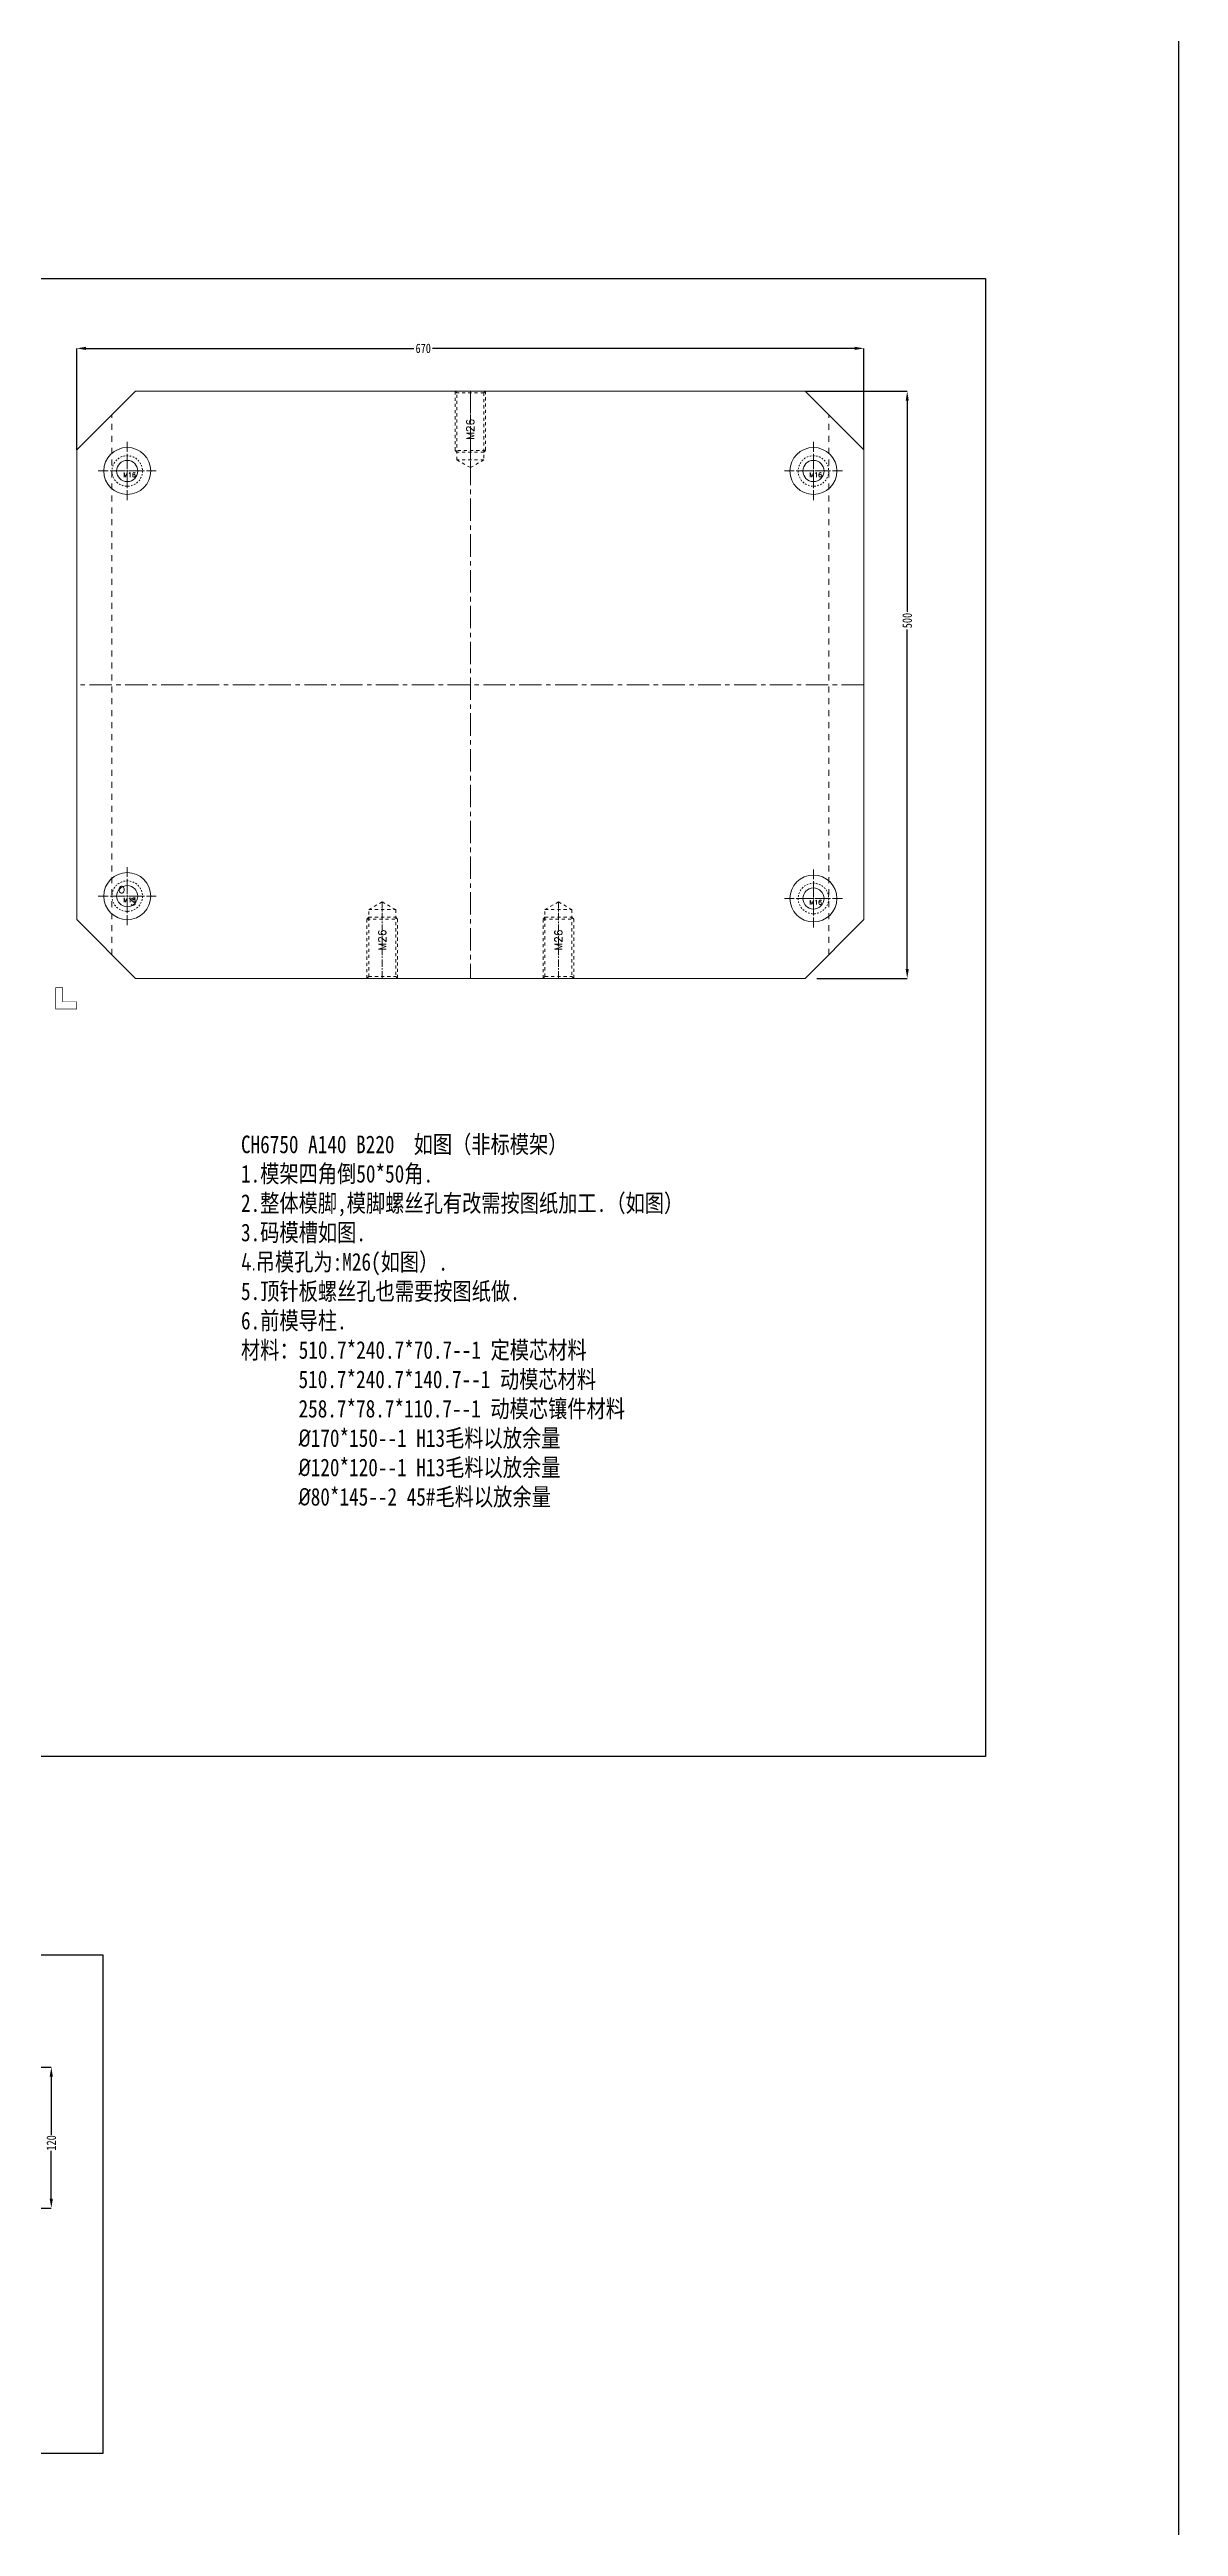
# Model space of a CAD drawing. Header units: millimetres. Extents: x 1803 to 4269, y -6912 to 1836.
# Drawn here: x 3309 to 4269, y -2478 to -369 of the extents above; entities that cross this region are included whole.
import ezdxf
from ezdxf.enums import TextEntityAlignment as Align

# ---------------------------------------------------------------- set-up
doc = ezdxf.new("R2010")
doc.units = ezdxf.units.MM
doc.header["$LTSCALE"] = 16.335
doc.header["$PDMODE"] = 3
doc.header["$PDSIZE"] = 0.3125
doc.linetypes.add('CENTER', pattern=[0.6, 0.375, -0.075, 0.075, -0.075])
doc.linetypes.add('HIDDEN', pattern=[0.2, 0.1, -0.1])
doc.layers.get('0').update_dxf_attribs({"linetype": 'CONTINUOUS'})
doc.layers.get('Defpoints').update_dxf_attribs({"linetype": 'CONTINUOUS'})
doc.layers.add('moldbase', color=7, linetype='CONTINUOUS', lineweight=20)
doc.layers.add('screw', color=33, linetype='CONTINUOUS', lineweight=13)
doc.styles.add('ROMANC', font='romanc.shx', dxfattribs={"bigfont": 'gbcbig.shx'})
doc.styles.get("Standard").update_dxf_attribs({"font": 'txt', "width": 0.8})
doc.styles.add('TXT', font='txt.shx', dxfattribs={"bigfont": 'gbcbig.shx'})
doc.dimstyles.new('11', dxfattribs={"dimtxt": 8, "dimasz": 8, "dimexe": 0, "dimexo": 0, "dimgap": 0, "dimtad": 0, "dimdsep": 46, "dimtxsty": 'Standard', "dimcen": 0, "dimclrd": 4, "dimclre": 4, "dimclrt": 6, "dimazin": 0, "dimtp": 0.01, "dimtm": 0.01, "dimtfac": 1, "dimtofl": 0, "dimtmove": 0, "dimatfit": 3, "dimfxl": 0, "dimtolj": 1, "dimarcsym": 0})

# ---------------------------------------------------------------- blocks, each defined once
blk = doc.blocks.new('screw_m16_i')
at = {"layer": 'screw', "color": 1, "linetype": 'CENTER', "ltscale": 0.808571}
for p, q in [((-14.3, 0), (14.3, 0)), ((0, -14.3), (0, 14.3))]:
    blk.add_line(p, q, dxfattribs=at)
at = {"layer": 'screw', "color": 8, "linetype": 'HIDDEN', "ltscale": 0.808571}
blk.add_circle((0, 0), 13, dxfattribs=at)
at = {"layer": 'screw', "color": 33}
blk.add_circle((0, 0), 9, dxfattribs=at)
at = {"layer": 'screw', "color": 6, "style": 'TXT'}
blk.add_text('M16', height=3.9, dxfattribs=at).set_placement((-3.38, -5.2))
blk = doc.blocks.new('*D15')
at = {"color": 4, "lineweight": -2}
for p, q in [((3331.8, -709.7), (3331.8, -623.3)), ((3339.8, -623.3), (3618.7, -623.3)), ((3993.8, -623.3), (3634.7, -623.3)), ((4001.8, -709.7), (4001.8, -623.3))]:
    blk.add_line(p, q, dxfattribs=at)
at = {"color": 4}
for points in [[(3339.8, -621.9), (3339.8, -624.6), (3331.8, -623.3)], [(3993.8, -621.9), (3993.8, -624.6), (4001.8, -623.3)]]:
    blk.add_solid(points, dxfattribs=at)
at = {"layer": 'Defpoints', "color": 0}
for p in [(3331.8, -623.3), (3331.8, -709.7), (4001.8, -709.7)]:
    blk.add_point(p, dxfattribs=at)
at = {"color": 6, "insert": (3626.7, -623.3), "char_height": 8, "attachment_point": 5}
blk.add_mtext('\\A1;670', dxfattribs=at)
blk = doc.blocks.new('*D16')
at = {"color": 4, "lineweight": -2}
for p, q in [((3951.8, -659.7), (4038.6, -659.7)), ((4038.6, -667.7), (4038.6, -847.5)), ((4038.6, -1151.7), (4038.6, -862.5)), ((3961.8, -1159.7), (4038.6, -1159.7))]:
    blk.add_line(p, q, dxfattribs=at)
at = {"color": 4}
for points in [[(4037.3, -667.7), (4039.9, -667.7), (4038.6, -659.7)], [(4037.3, -1151.7), (4039.9, -1151.7), (4038.6, -1159.7)]]:
    blk.add_solid(points, dxfattribs=at)
at = {"layer": 'Defpoints', "color": 0}
for p in [(3951.8, -659.7), (3961.8, -1159.7), (4038.6, -1159.7)]:
    blk.add_point(p, dxfattribs=at)
at = {"color": 6, "insert": (4038.6, -855), "char_height": 8, "attachment_point": 5, "rotation": 90}
blk.add_mtext('\\A1;500', dxfattribs=at)
blk = doc.blocks.new('*D230')
at = {"color": 4, "lineweight": -2}
for p, q in [((3265.9, -2086.7), (3310.2, -2086.7)), ((3310.2, -2094.7), (3310.2, -2144.2)), ((3310.2, -2198.7), (3310.2, -2158.1)), ((3259.3, -2206.7), (3310.2, -2206.7))]:
    blk.add_line(p, q, dxfattribs=at)
at = {"color": 4}
for points in [[(3308.8, -2094.7), (3311.5, -2094.7), (3310.2, -2086.7)], [(3308.8, -2198.7), (3311.5, -2198.7), (3310.2, -2206.7)]]:
    blk.add_solid(points, dxfattribs=at)
at = {"layer": 'Defpoints', "color": 0}
for p in [(3265.9, -2086.7), (3310.2, -2086.7), (3259.3, -2206.7)]:
    blk.add_point(p, dxfattribs=at)
at = {"color": 6, "insert": (3310.2, -2151.2), "char_height": 8, "attachment_point": 5, "rotation": 90}
blk.add_mtext('\\A1;120', dxfattribs=at)

msp = doc.modelspace()

# ---------------------------------------------------------------- linework, layer by layer
for points in [[(1803.007, 1835.847), (4269.41, 1835.847), (4269.41, -6912.165), (1803.007, -6912.165)], [(2381.071, -563.766), (4105.198, -563.766), (4105.198, -1822.265), (2381.071, -1822.265)], [(2506.779, -1991.213), (3353.927, -1991.213), (3353.927, -2415.524), (2506.779, -2415.524)]]:
    msp.add_lwpolyline(points, close=True)
at = {"layer": 'moldbase'}
for p, q in [((3331.789, -709.659), (3381.789, -659.659)), ((3951.789, -659.659), (3381.789, -659.659)), ((3951.789, -659.659), (4001.789, -709.659)), ((3331.789, -709.659), (3331.789, -1109.659)), ((4001.789, -709.659), (4001.789, -1109.659)), ((3331.789, -1109.659), (3381.789, -1159.659)), ((4001.789, -1109.659), (3951.789, -1159.659)), ((3951.789, -1159.659), (3381.789, -1159.659))]:
    msp.add_line(p, q, dxfattribs=at)
at = {"layer": 'moldbase', "color": 1, "linetype": 'CENTER', "ltscale": 3.109887}
for p, q in [((3666.789, -659.659), (3666.789, -1159.659)), ((4001.789, -909.659), (3331.789, -909.659))]:
    msp.add_line(p, q, dxfattribs=at)
at = {"layer": 'moldbase', "color": 8, "linetype": 'HIDDEN', "ltscale": 3.109887}
for p, q in [((3361.789, -1139.659), (3361.789, -679.659)), ((3971.789, -1139.659), (3971.789, -679.659))]:
    msp.add_line(p, q, dxfattribs=at)
at = {"layer": 'moldbase', "color": 1, "linetype": 'CENTER', "ltscale": 1.399449}
for p, q in [((3374.789, -702.909), (3374.789, -752.409)), ((3958.789, -702.909), (3958.789, -752.409)), ((3350.039, -727.659), (3399.539, -727.659)), ((3983.539, -727.659), (3934.039, -727.659)), ((3374.789, -1114.409), (3374.789, -1064.909)), ((3958.789, -1116.409), (3958.789, -1066.909)), ((3350.039, -1089.659), (3399.539, -1089.659)), ((3983.539, -1091.659), (3934.039, -1091.659))]:
    msp.add_line(p, q, dxfattribs=at)
at = {"layer": 'moldbase', "const_width": 0.5}
msp.add_lwpolyline([(3331.789, -1179.659), (3319.789, -1179.659), (3319.789, -1167.659), (3313.789, -1167.659), (3313.789, -1185.659), (3331.789, -1185.659), (3331.789, -1179.659)], dxfattribs=at)
at = {"layer": 'moldbase'}
for centre in [(3374.789, -727.659), (3958.789, -727.659), (3374.789, -1089.659), (3958.789, -1091.659)]:
    msp.add_circle(centre, 20, dxfattribs=at)
at = {"layer": 'screw', "color": 92, "linetype": 'HIDDEN', "ltscale": 1.617141}
for p, q in [((3653.789, -710.159), (3653.789, -659.659)), ((3679.789, -659.659), (3679.789, -710.159)), ((3655.289, -711.659), (3653.789, -710.159)), ((3679.789, -710.159), (3653.789, -710.159)), ((3678.289, -711.659), (3655.289, -711.659)), ((3679.789, -710.159), (3678.289, -711.659)), ((3578.789, -1109.159), (3580.289, -1107.659)), ((3578.789, -1159.659), (3578.789, -1109.159)), ((3578.789, -1109.159), (3604.789, -1109.159)), ((3580.289, -1107.659), (3603.289, -1107.659)), ((3603.289, -1107.659), (3604.789, -1109.159)), ((3604.789, -1109.159), (3604.789, -1159.659)), ((3728.789, -1109.159), (3730.289, -1107.659)), ((3728.789, -1159.659), (3728.789, -1109.159)), ((3728.789, -1109.159), (3754.789, -1109.159)), ((3730.289, -1107.659), (3753.289, -1107.659)), ((3753.289, -1107.659), (3754.789, -1109.159)), ((3754.789, -1109.159), (3754.789, -1159.659))]:
    msp.add_line(p, q, dxfattribs=at)
at = {"layer": 'screw', "color": 8, "linetype": 'HIDDEN', "ltscale": 1.617141}
for p, q in [((3655.289, -661.159), (3653.789, -659.659)), ((3678.289, -661.159), (3655.289, -661.159)), ((3655.289, -718.159), (3655.289, -661.159)), ((3679.789, -659.659), (3678.289, -661.159)), ((3678.289, -661.159), (3678.289, -718.159)), ((3666.789, -724.798), (3655.289, -718.159)), ((3678.289, -718.159), (3655.289, -718.159)), ((3678.289, -718.159), (3666.789, -724.798)), ((3580.289, -1101.159), (3591.789, -1094.519)), ((3591.789, -1094.519), (3603.289, -1101.159)), ((3730.289, -1101.159), (3741.789, -1094.519)), ((3741.789, -1094.519), (3753.289, -1101.159)), ((3580.289, -1158.159), (3580.289, -1101.159)), ((3580.289, -1101.159), (3603.289, -1101.159)), ((3603.289, -1101.159), (3603.289, -1158.159)), ((3730.289, -1158.159), (3730.289, -1101.159)), ((3730.289, -1101.159), (3753.289, -1101.159)), ((3753.289, -1101.159), (3753.289, -1158.159)), ((3578.789, -1159.659), (3580.289, -1158.159)), ((3580.289, -1158.159), (3603.289, -1158.159)), ((3603.289, -1158.159), (3604.789, -1159.659)), ((3728.789, -1159.659), (3730.289, -1158.159)), ((3730.289, -1158.159), (3753.289, -1158.159)), ((3753.289, -1158.159), (3754.789, -1159.659))]:
    msp.add_line(p, q, dxfattribs=at)
at = {"layer": 'screw', "color": 1, "linetype": 'CENTER', "ltscale": 1.010713}
for p, q in [((3666.789, -659.659), (3666.789, -724.798)), ((3591.789, -1159.659), (3591.789, -1094.519)), ((3741.789, -1159.659), (3741.789, -1094.519))]:
    msp.add_line(p, q, dxfattribs=at)

# ---------------------------------------------------------------- block references
at = {"layer": 'screw'}
for p in [(3374.789, -727.659), (3958.789, -727.659), (3374.789, -1089.659), (3958.789, -1091.659)]:
    msp.add_blockref('screw_m16_i', p, dxfattribs=at)

# ---------------------------------------------------------------- texts
at = {"insert": (3471.599, -1293.509), "char_height": 8, "width": 564.27245, "attachment_point": 1}
msp.add_mtext('{\\fSimSun|b0|i0|c134|p2;\\H1.875x;CH6750 A140 B220  如图（非标模架）  \\C2;\\P\\C1;1.模架四角倒50*50角.\\P2.整体模脚,模脚螺丝孔有改需按图纸加工.（如图）\\P3.码模槽如图.\\P\\fISOCPEUR|b0|i0|c0|p34;4.\\fSimSun|b0|i0|c134|p2;吊模孔为:M26(如图）.\\P5.顶针板螺丝孔也需要按图纸做.\\P6.前模导柱.\\P\\C256;材料：510.7*240.7*70.7--1 定模芯材料\\P      510.7*240.7*140.7--1 动模芯材料\\P      258.7*78.7*110.7--1 动模芯镶件材料\\P      \\fISOCPEUR|b0|i0|c0|p34;%%C\\fSimSun|b0|i0|c134|p2;170*150--1 H13毛料以放余量  \\P      \\fISOCPEUR|b0|i0|c0|p34;%%C\\fSimSun|b0|i0|c134|p2;120*120--1 H13毛料以放余量\\P      \\fISOCPEUR|b0|i0|c0|p34;%%C\\fSimSun|b0|i0|c134|p2;80*145--2 45#毛料以放余量\\P\\H0.53333x;      }', dxfattribs=at)
at = {"layer": 'moldbase', "style": 'ROMANC'}
for s, p in [('O', (3367.18, -1087.187)), ('S', (3377.261, -1097.267))]:
    msp.add_text(s, height=6, dxfattribs=at).set_placement(p)
at = {"layer": 'screw', "color": 6, "linetype": 'HIDDEN', "ltscale": 1.617141, "style": 'TXT'}
for p in [(3666.789, -692.228), (3591.789, -1127.089), (3741.789, -1127.089)]:
    msp.add_text('M26', height=6.5, rotation=90, dxfattribs=at).set_placement(p, align=Align.MIDDLE)

# ---------------------------------------------------------------- dimensions: what is measured, and where the dimension line sits
dim = msp.add_linear_dim(base=(3331.789, -623.266), p1=(4001.789, -709.659), p2=(3331.789, -709.659), dimstyle='11')
dim.commit()
dim.dimension.update_dxf_attribs({"geometry": '*D15', "text_midpoint": (3626.658, -623.266), "dimtype": 160})
dim = msp.add_linear_dim(base=(4038.603, -1159.659), p1=(3951.789, -659.659), p2=(3961.789, -1159.659), angle=90, dimstyle='11')
dim.commit()
dim.dimension.update_dxf_attribs({"geometry": '*D16', "text_midpoint": (4038.603, -854.985), "dimtype": 160})
dim = msp.add_linear_dim(base=(3310.158, -2086.687), p1=(3259.289, -2206.687), p2=(3265.882, -2086.687), angle=90, dimstyle='11', override={"dimfxl": 1.25, "dimarcsym": 1})
dim.commit()
dim.dimension.update_dxf_attribs({"geometry": '*D230', "text_midpoint": (3310.158, -2151.176), "dimtype": 160})

doc.saveas('drawing.dxf')
